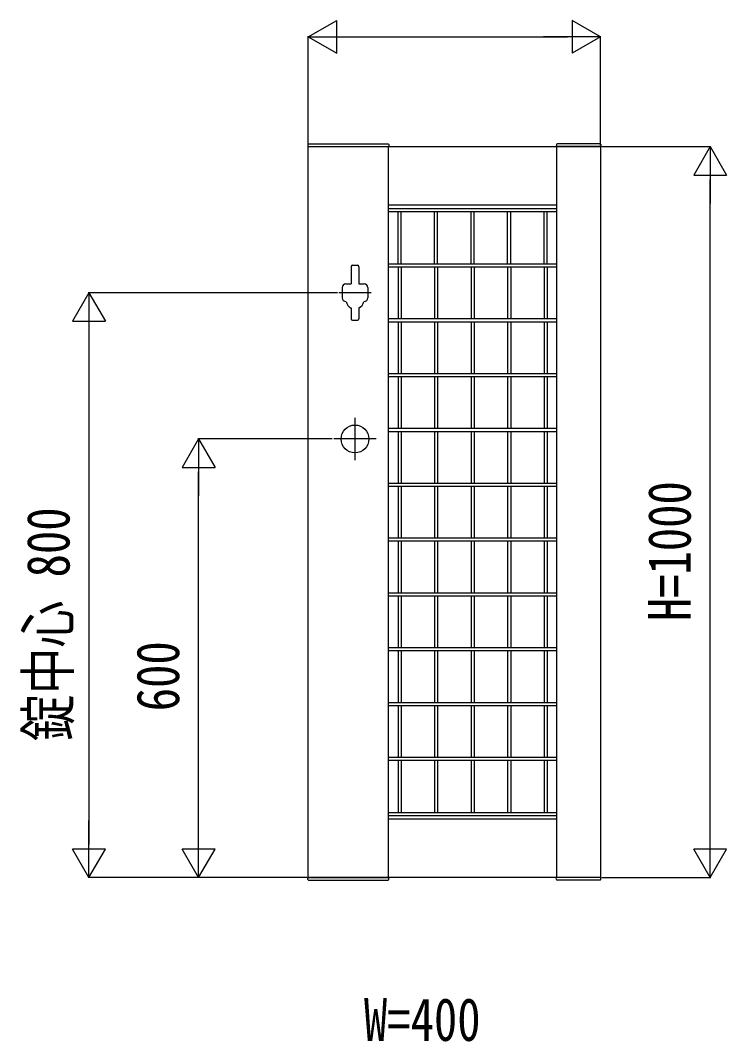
# Model space of a CAD drawing. Units: millimetres, scale not verified. Extents: x -8410 to 8410, y -5940 to 5940.
# Drawn here: x -3104 to -2137, y -1474 to -78 of the extents above; entities that cross this region are included whole.
import ezdxf
from ezdxf.enums import TextEntityAlignment as Align

# ---------------------------------------------------------------- set-up
doc = ezdxf.new("R2010")
doc.units = ezdxf.units.MM
doc.header["$LTSCALE"] = 30
doc.layers.add('0-2_YKK_A1', color=4, linetype='Continuous')
doc.layers.add('0-3_YKK_D', color=6, linetype='Continuous')
doc.styles.add('ＭＳ ゴシック', font='')
doc.styles.get('ＭＳ ゴシック').set_extended_font_data('MS Gothic')

msp = doc.modelspace()

# ---------------------------------------------------------------- linework, layer by layer
at = {"layer": '0-2_YKK_A1'}
for p, q in [((-2710.33, -247.45), (-2710.46, -250)), ((-2710.46, -250), (-2599.46, -250)), ((-2709.33, -246.5), (-2600.59, -246.5)), ((-2599.96, -1250), (-2599.96, -250)), ((-2599.59, -247.45), (-2599.46, -250)), ((-2370.33, -247.45), (-2370.46, -250)), ((-2309.46, -250), (-2370.46, -250)), ((-2369.96, -1250), (-2369.96, -250)), ((-2310.59, -246.5), (-2369.33, -246.5)), ((-2309.59, -247.45), (-2309.46, -250)), ((-2369.96, -330), (-2599.96, -330)), ((-2599.96, -334.8), (-2369.96, -334.8)), ((-2599.96, -338.8), (-2369.96, -338.8)), ((-2587.06, -410.4), (-2587.06, -338.8)), ((-2582.86, -410.4), (-2582.86, -338.8)), ((-2537.06, -410.4), (-2537.06, -338.8)), ((-2532.86, -410.4), (-2532.86, -338.8)), ((-2487.06, -410.4), (-2487.06, -338.8)), ((-2482.86, -410.4), (-2482.86, -338.8)), ((-2437.06, -410.4), (-2437.06, -338.8)), ((-2432.86, -410.4), (-2432.86, -338.8)), ((-2387.06, -410.4), (-2387.06, -338.8)), ((-2382.86, -410.4), (-2382.86, -338.8)), ((-2651.21, -414.5), (-2651.21, -438)), ((-2649.21, -412.5), (-2642.71, -412.5)), ((-2640.71, -414.5), (-2640.71, -438)), ((-2599.96, -410.4), (-2369.96, -410.4)), ((-2599.96, -414.6), (-2369.96, -414.6)), ((-2587.06, -414.6), (-2587.06, -485.4)), ((-2582.86, -414.6), (-2582.86, -485.4)), ((-2537.06, -414.6), (-2537.06, -485.4)), ((-2532.86, -414.6), (-2532.86, -485.4)), ((-2487.06, -414.6), (-2487.06, -485.4)), ((-2482.86, -414.6), (-2482.86, -485.4)), ((-2437.06, -414.6), (-2437.06, -485.4)), ((-2432.86, -414.6), (-2432.86, -485.4)), ((-2387.06, -414.6), (-2387.06, -485.4)), ((-2382.86, -414.6), (-2382.86, -485.4)), ((-2663.46, -443), (-2663.46, -457)), ((-2658.46, -438), (-2651.21, -438)), ((-2640.71, -438), (-2633.46, -438)), ((-2628.46, -443), (-2628.46, -457)), ((-2623.96, -450), (-2667.96, -450)), ((-2651.21, -470.84), (-2651.21, -485.5)), ((-2640.71, -470.84), (-2640.71, -485.5)), ((-2649.21, -487.5), (-2642.71, -487.5)), ((-2599.96, -485.4), (-2369.96, -485.4)), ((-2599.96, -489.6), (-2369.96, -489.6)), ((-2587.06, -489.6), (-2587.06, -560.4)), ((-2582.86, -489.6), (-2582.86, -560.4)), ((-2537.06, -489.6), (-2537.06, -560.4)), ((-2532.86, -489.6), (-2532.86, -560.4)), ((-2487.06, -489.6), (-2487.06, -560.4)), ((-2482.86, -489.6), (-2482.86, -560.4)), ((-2437.06, -489.6), (-2437.06, -560.4)), ((-2432.86, -489.6), (-2432.86, -560.4)), ((-2387.06, -489.6), (-2387.06, -560.4)), ((-2382.86, -489.6), (-2382.86, -560.4)), ((-2599.96, -560.4), (-2369.96, -560.4)), ((-2599.96, -564.6), (-2369.96, -564.6)), ((-2587.06, -564.6), (-2587.06, -635.4)), ((-2582.86, -564.6), (-2582.86, -635.4)), ((-2537.06, -564.6), (-2537.06, -635.4)), ((-2532.86, -564.6), (-2532.86, -635.4)), ((-2487.06, -564.6), (-2487.06, -635.4)), ((-2482.86, -564.6), (-2482.86, -635.4)), ((-2437.06, -564.6), (-2437.06, -635.4)), ((-2432.86, -564.6), (-2432.86, -635.4)), ((-2387.06, -564.6), (-2387.06, -635.4)), ((-2382.86, -564.6), (-2382.86, -635.4)), ((-2645.96, -621), (-2645.96, -679)), ((-2599.96, -635.4), (-2369.96, -635.4)), ((-2599.96, -639.6), (-2369.96, -639.6)), ((-2587.06, -639.6), (-2587.06, -710.4)), ((-2582.86, -639.6), (-2582.86, -710.4)), ((-2537.06, -639.6), (-2537.06, -710.4)), ((-2532.86, -639.6), (-2532.86, -710.4)), ((-2487.06, -639.6), (-2487.06, -710.4)), ((-2482.86, -639.6), (-2482.86, -710.4)), ((-2437.06, -639.6), (-2437.06, -710.4)), ((-2432.86, -639.6), (-2432.86, -710.4)), ((-2387.06, -639.6), (-2387.06, -710.4)), ((-2382.86, -639.6), (-2382.86, -710.4)), ((-2616.96, -650), (-2674.96, -650)), ((-2599.96, -710.4), (-2369.96, -710.4)), ((-2599.96, -714.6), (-2369.96, -714.6)), ((-2587.06, -714.6), (-2587.06, -785.4)), ((-2582.86, -714.6), (-2582.86, -785.4)), ((-2537.06, -714.6), (-2537.06, -785.4)), ((-2532.86, -714.6), (-2532.86, -785.4)), ((-2487.06, -714.6), (-2487.06, -785.4)), ((-2482.86, -714.6), (-2482.86, -785.4)), ((-2437.06, -714.6), (-2437.06, -785.4)), ((-2432.86, -714.6), (-2432.86, -785.4)), ((-2387.06, -714.6), (-2387.06, -785.4)), ((-2382.86, -714.6), (-2382.86, -785.4)), ((-2599.96, -785.4), (-2369.96, -785.4)), ((-2599.96, -789.6), (-2369.96, -789.6)), ((-2587.06, -789.6), (-2587.06, -860.4)), ((-2582.86, -789.6), (-2582.86, -860.4)), ((-2537.06, -789.6), (-2537.06, -860.4)), ((-2532.86, -789.6), (-2532.86, -860.4)), ((-2487.06, -789.6), (-2487.06, -860.4)), ((-2482.86, -789.6), (-2482.86, -860.4)), ((-2437.06, -789.6), (-2437.06, -860.4)), ((-2432.86, -789.6), (-2432.86, -860.4)), ((-2387.06, -789.6), (-2387.06, -860.4)), ((-2382.86, -789.6), (-2382.86, -860.4)), ((-2599.96, -860.4), (-2369.96, -860.4)), ((-2599.96, -864.6), (-2369.96, -864.6)), ((-2587.06, -864.6), (-2587.06, -935.4)), ((-2582.86, -864.6), (-2582.86, -935.4)), ((-2537.06, -864.6), (-2537.06, -935.4)), ((-2532.86, -864.6), (-2532.86, -935.4)), ((-2487.06, -864.6), (-2487.06, -935.4)), ((-2482.86, -864.6), (-2482.86, -935.4)), ((-2437.06, -864.6), (-2437.06, -935.4)), ((-2432.86, -864.6), (-2432.86, -935.4)), ((-2387.06, -864.6), (-2387.06, -935.4)), ((-2382.86, -864.6), (-2382.86, -935.4)), ((-2599.96, -935.4), (-2369.96, -935.4)), ((-2599.96, -939.6), (-2369.96, -939.6)), ((-2587.06, -939.6), (-2587.06, -1010.4)), ((-2582.86, -939.6), (-2582.86, -1010.4)), ((-2537.06, -939.6), (-2537.06, -1010.4)), ((-2532.86, -939.6), (-2532.86, -1010.4)), ((-2487.06, -939.6), (-2487.06, -1010.4)), ((-2482.86, -939.6), (-2482.86, -1010.4)), ((-2437.06, -939.6), (-2437.06, -1010.4)), ((-2432.86, -939.6), (-2432.86, -1010.4)), ((-2387.06, -939.6), (-2387.06, -1010.4)), ((-2382.86, -939.6), (-2382.86, -1010.4)), ((-2599.96, -1010.4), (-2369.96, -1010.4)), ((-2599.96, -1014.6), (-2369.96, -1014.6)), ((-2587.06, -1014.6), (-2587.06, -1085.4)), ((-2582.86, -1014.6), (-2582.86, -1085.4)), ((-2537.06, -1014.6), (-2537.06, -1085.4)), ((-2532.86, -1014.6), (-2532.86, -1085.4)), ((-2487.06, -1014.6), (-2487.06, -1085.4)), ((-2482.86, -1014.6), (-2482.86, -1085.4)), ((-2437.06, -1014.6), (-2437.06, -1085.4)), ((-2432.86, -1014.6), (-2432.86, -1085.4)), ((-2387.06, -1014.6), (-2387.06, -1085.4)), ((-2382.86, -1014.6), (-2382.86, -1085.4)), ((-2599.96, -1085.4), (-2369.96, -1085.4)), ((-2599.96, -1089.6), (-2369.96, -1089.6)), ((-2587.06, -1089.6), (-2587.06, -1161.2)), ((-2582.86, -1089.6), (-2582.86, -1161.2)), ((-2537.06, -1089.6), (-2537.06, -1161.2)), ((-2532.86, -1089.6), (-2532.86, -1161.2)), ((-2487.06, -1089.6), (-2487.06, -1161.2)), ((-2482.86, -1089.6), (-2482.86, -1161.2)), ((-2437.06, -1089.6), (-2437.06, -1161.2)), ((-2432.86, -1089.6), (-2432.86, -1161.2)), ((-2387.06, -1089.6), (-2387.06, -1161.2)), ((-2382.86, -1089.6), (-2382.86, -1161.2)), ((-2599.96, -1161.2), (-2369.96, -1161.2)), ((-2599.96, -1165.2), (-2369.96, -1165.2)), ((-2369.96, -1170), (-2599.96, -1170)), ((-2710.46, -1250), (-2599.46, -1250)), ((-2710.33, -1252.55), (-2710.46, -1250)), ((-2709.33, -1253.5), (-2600.59, -1253.5)), ((-2599.59, -1252.55), (-2599.46, -1250)), ((-2309.46, -1250), (-2370.46, -1250)), ((-2370.33, -1252.55), (-2370.46, -1250)), ((-2310.59, -1253.5), (-2369.33, -1253.5)), ((-2309.59, -1252.55), (-2309.46, -1250))]:
    msp.add_line(p, q, dxfattribs=at)
msp.add_lwpolyline([(-2709.96, -1250), (-2709.96, -250), (-2309.96, -250), (-2309.96, -1250)], close=True, dxfattribs=at)
msp.add_circle((-2645.96, -650), 19, dxfattribs=at)
for centre, radius, start, end in [((-2709.33, -247.5), 1, 90, 177), ((-2600.59, -247.5), 1, 3, 90), ((-2369.33, -247.5), 1, 90, 177), ((-2310.59, -247.5), 1, 3, 90), ((-2649.21, -414.5), 2, 90, 180), ((-2642.71, -414.5), 2, 0, 90), ((-2658.46, -443), 5, 90, 180), ((-2633.46, -443), 5, 0, 90), ((-2658.46, -457), 5, 180, 270), ((-2633.46, -457), 5, 270, 0), ((-2645.96, -459.56), 12.5, 191.55262, 245.16541), ((-2645.96, -459.5), 12.5, 294.83459, 348.44738), ((-2645.96, -459.56), 12.5, 294.83459, 348.44738), ((-2649.21, -485.5), 2, 180, 270), ((-2642.71, -485.5), 2, 270, 0), ((-2709.33, -1252.5), 1, 183, 270), ((-2600.59, -1252.5), 1, 270, 357), ((-2369.33, -1252.5), 1, 183, 270), ((-2310.59, -1252.5), 1, 270, 357)]:
    msp.add_arc(centre, radius, start, end, dxfattribs=at)
at = {"layer": '0-3_YKK_D'}
for p, q in [((-2709.96, -100), (-2670.99, -77.5)), ((-2670.99, -122.5), (-2670.99, -77.5)), ((-2309.96, -100), (-2348.93, -77.5)), ((-2348.93, -77.5), (-2348.93, -122.5)), ((-2709.96, -248), (-2709.96, -99)), ((-2709.96, -100), (-2670.99, -122.5)), ((-2709.96, -100), (-2632.02, -100)), ((-2664.96, -100), (-2354.96, -100)), ((-2309.96, -100), (-2387.9, -100)), ((-2309.96, -100), (-2348.93, -122.5)), ((-2309.96, -248), (-2309.96, -99)), ((-2307.96, -250), (-2158.96, -250)), ((-2159.96, -250), (-2182.46, -288.97)), ((-2159.96, -250), (-2137.46, -288.97)), ((-2159.96, -250), (-2159.96, -327.94)), ((-2182.46, -288.97), (-2137.46, -288.97)), ((-2159.96, -1205), (-2159.96, -295)), ((-3009.96, -450), (-3032.46, -488.97)), ((-2669.96, -450), (-3010.96, -450)), ((-3009.96, -450), (-2987.46, -488.97)), ((-3009.96, -450), (-3009.96, -527.94)), ((-3032.46, -488.97), (-2987.46, -488.97)), ((-3009.96, -495), (-3009.96, -1205)), ((-2859.96, -650), (-2882.46, -688.97)), ((-2676.96, -650), (-2860.96, -650)), ((-2859.96, -650), (-2837.46, -688.97)), ((-2859.96, -650), (-2859.96, -727.94)), ((-2882.46, -688.97), (-2837.46, -688.97)), ((-2859.96, -1205), (-2859.96, -695)), ((-3009.96, -1250), (-3009.96, -1172.06)), ((-2859.96, -1250), (-2859.96, -1172.06)), ((-2159.96, -1250), (-2159.96, -1172.06)), ((-3009.96, -1250), (-3032.46, -1211.03)), ((-2987.46, -1211.03), (-3032.46, -1211.03)), ((-3009.96, -1250), (-2987.46, -1211.03)), ((-2859.96, -1250), (-2882.46, -1211.03)), ((-2837.46, -1211.03), (-2882.46, -1211.03)), ((-2859.96, -1250), (-2837.46, -1211.03)), ((-2159.96, -1250), (-2182.46, -1211.03)), ((-2137.46, -1211.03), (-2182.46, -1211.03)), ((-2159.96, -1250), (-2137.46, -1211.03)), ((-2711.96, -1250), (-3010.96, -1250)), ((-2711.96, -1250), (-2860.96, -1250)), ((-2307.96, -1250), (-2158.96, -1250))]:
    msp.add_line(p, q, dxfattribs=at)

# ---------------------------------------------------------------- texts
at = {"layer": '0-3_YKK_D', "style": 'ＭＳ ゴシック', "width": 0.8}
for s, p in [('H=1000', (-2168.96, -899.33)), ('錠中心 800', (-3018.96, -1063.33)), ('600', (-2868.96, -1022.53))]:
    msp.add_text(s, height=58.65, rotation=90, dxfattribs=at).set_placement(p, align=Align.BOTTOM_LEFT)
msp.add_text('W=400', height=58.65, dxfattribs=at).set_placement((-2633.69, -1491), align=Align.BOTTOM_LEFT)

doc.saveas('drawing.dxf')
